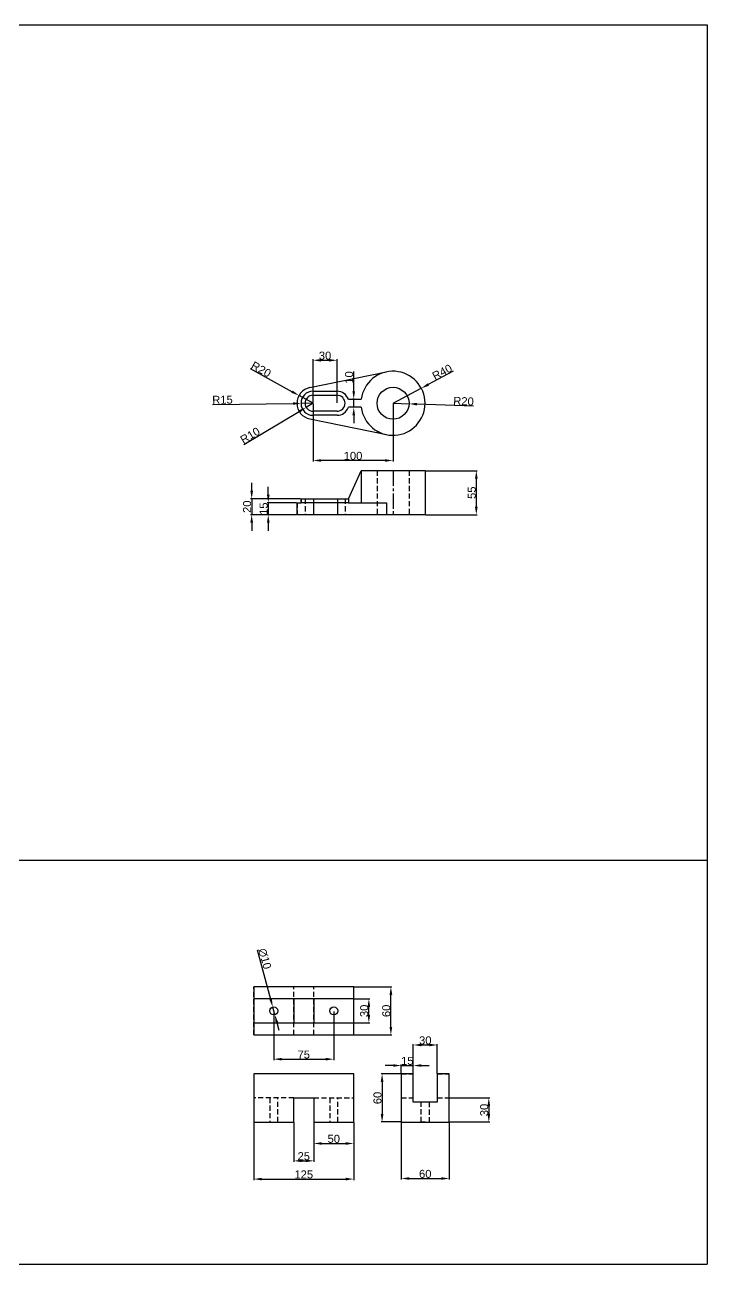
# Model space of a CAD drawing. Header units: millimetres. Extents: x 1502 to 8466, y 1784 to 3333.
# Drawn here: x 7613 to 8466, y 1784 to 3333 of the extents above; entities that cross this region are included whole.
import ezdxf

# ---------------------------------------------------------------- set-up
doc = ezdxf.new("R2010")
doc.units = ezdxf.units.MM
doc.linetypes.add('CENTER2', pattern=[28.575, 19.05, -3.175, 3.175, -3.175])
doc.linetypes.add('HIDDEN', pattern=[9.525, 6.35, -3.175])
for name, color, linetype in [('Centre', 3, 'CENTER2'), ('Dimension', 4, 'Continuous'), ('Hidden', 6, 'HIDDEN'), ('Object', 7, 'Continuous')]:
    doc.layers.add(name, color=color, linetype=linetype)
doc.styles.get("Standard").update_dxf_attribs({"font": 'arial.ttf'})
doc.dimstyles.new('ISO-25', dxfattribs={"dimtxt": 10, "dimasz": 10, "dimexe": 1.25, "dimexo": 0.625, "dimtad": 1, "dimtxsty": 'Standard', "dimcen": 2.5, "dimadec": 0, "dimazin": 0, "dimtfac": 1, "dimtmove": 0, "dimatfit": 3, "dimfxl": 1, "dimarcsym": 0})

# ---------------------------------------------------------------- blocks, each defined once
blk = doc.blocks.new('*D168')
at = {"layer": 'Defpoints', "color": 0, "transparency": 16777216}
for p in [(7953.3, 2735.7), (7917.3, 2720.7), (7953.3, 2720.7)]:
    blk.add_point(p, dxfattribs=at)
at = {"layer": 'Dimension', "color": 0, "lineweight": -2, "transparency": 16777216}
for p, q in [((7917.3, 2745.7), (7917.3, 2755.7)), ((7952.6, 2735.7), (7916.1, 2735.7)), ((7917.3, 2735.7), (7917.3, 2720.7)), ((7952.6, 2720.7), (7916.1, 2720.7)), ((7917.3, 2710.7), (7917.3, 2700.7))]:
    blk.add_line(p, q, dxfattribs=at)
at = {"layer": 'Dimension', "color": 0, "transparency": 16777216}
for points in [[(7915.7, 2745.7), (7919, 2745.7), (7917.3, 2735.7)], [(7915.7, 2710.7), (7919, 2710.7), (7917.3, 2720.7)]]:
    blk.add_solid(points, dxfattribs=at)
at = {"layer": 'Dimension', "color": 0, "transparency": 16777216, "insert": (7911.6, 2728.2), "char_height": 10, "attachment_point": 5, "rotation": 90}
blk.add_mtext('15', dxfattribs=at)
blk = doc.blocks.new('*D169')
at = {"layer": 'Defpoints', "color": 0, "transparency": 16777216}
for p in [(7958.3, 2740.7), (7896.6, 2720.7), (7953.3, 2720.7)]:
    blk.add_point(p, dxfattribs=at)
at = {"layer": 'Dimension', "color": 0, "lineweight": -2, "transparency": 16777216}
for p, q in [((7896.6, 2750.7), (7896.6, 2760.7)), ((7957.6, 2740.7), (7895.3, 2740.7)), ((7896.6, 2740.7), (7896.6, 2720.7)), ((7952.6, 2720.7), (7895.3, 2720.7)), ((7896.6, 2710.7), (7896.6, 2700.7))]:
    blk.add_line(p, q, dxfattribs=at)
at = {"layer": 'Dimension', "color": 0, "transparency": 16777216}
for points in [[(7894.9, 2750.7), (7898.3, 2750.7), (7896.6, 2740.7)], [(7894.9, 2710.7), (7898.3, 2710.7), (7896.6, 2720.7)]]:
    blk.add_solid(points, dxfattribs=at)
at = {"layer": 'Dimension', "color": 0, "transparency": 16777216, "insert": (7890.9, 2730.7), "char_height": 10, "attachment_point": 5, "rotation": 90}
blk.add_mtext('20', dxfattribs=at)
blk = doc.blocks.new('*D170')
at = {"layer": 'Defpoints', "color": 0, "transparency": 16777216}
for p in [(8113.3, 2775.7), (8113.3, 2720.7), (8177.4, 2720.7)]:
    blk.add_point(p, dxfattribs=at)
at = {"layer": 'Dimension', "color": 0, "lineweight": -2, "transparency": 16777216}
for p, q in [((8113.9, 2775.7), (8178.6, 2775.7)), ((8177.4, 2765.7), (8177.4, 2730.7)), ((8113.9, 2720.7), (8178.6, 2720.7))]:
    blk.add_line(p, q, dxfattribs=at)
at = {"layer": 'Dimension', "color": 0, "transparency": 16777216}
for points in [[(8175.7, 2765.7), (8179.1, 2765.7), (8177.4, 2775.7)], [(8175.7, 2730.7), (8179.1, 2730.7), (8177.4, 2720.7)]]:
    blk.add_solid(points, dxfattribs=at)
at = {"layer": 'Dimension', "color": 0, "transparency": 16777216, "insert": (8171.7, 2748.2), "char_height": 10, "attachment_point": 5, "rotation": 90}
blk.add_mtext('55', dxfattribs=at)
blk = doc.blocks.new('*D171')
at = {"layer": 'Defpoints', "color": 0, "transparency": 16777216}
for p in [(7973.3, 2859.9), (8073.3, 2859.9), (7973.3, 2788.5)]:
    blk.add_point(p, dxfattribs=at)
at = {"layer": 'Dimension', "color": 0, "lineweight": -2, "transparency": 16777216}
for p, q in [((7973.3, 2859.3), (7973.3, 2787.2)), ((8073.3, 2859.3), (8073.3, 2787.2)), ((8063.3, 2788.5), (7983.3, 2788.5))]:
    blk.add_line(p, q, dxfattribs=at)
at = {"layer": 'Dimension', "color": 0, "transparency": 16777216}
for points in [[(7983.3, 2790.1), (7983.3, 2786.8), (7973.3, 2788.5)], [(8063.3, 2790.1), (8063.3, 2786.8), (8073.3, 2788.5)]]:
    blk.add_solid(points, dxfattribs=at)
at = {"layer": 'Dimension', "color": 0, "transparency": 16777216, "insert": (8023.3, 2794.2), "char_height": 10, "attachment_point": 5}
blk.add_mtext('100', dxfattribs=at)
blk = doc.blocks.new('*D172')
at = {"layer": 'Defpoints', "color": 0, "transparency": 16777216}
for p in [(8003.3, 2913.7), (7973.3, 2859.9), (8003.3, 2859.9)]:
    blk.add_point(p, dxfattribs=at)
at = {"layer": 'Dimension', "color": 0, "lineweight": -2, "transparency": 16777216}
for p, q in [((7973.3, 2860.6), (7973.3, 2914.9)), ((7983.3, 2913.7), (7993.3, 2913.7)), ((8003.3, 2860.6), (8003.3, 2914.9))]:
    blk.add_line(p, q, dxfattribs=at)
at = {"layer": 'Dimension', "color": 0, "transparency": 16777216}
for points in [[(7983.3, 2915.3), (7983.3, 2912), (7973.3, 2913.7)], [(7993.3, 2915.3), (7993.3, 2912), (8003.3, 2913.7)]]:
    blk.add_solid(points, dxfattribs=at)
at = {"layer": 'Dimension', "color": 0, "transparency": 16777216, "insert": (7988.3, 2919.4), "char_height": 10, "attachment_point": 5}
blk.add_mtext('30', dxfattribs=at)
blk = doc.blocks.new('*D173')
at = {"layer": 'Defpoints', "color": 0, "transparency": 16777216}
for p in [(8024.2, 2864.9), (8025.5, 2864.9), (8025.5, 2854.9)]:
    blk.add_point(p, dxfattribs=at)
at = {"layer": 'Dimension', "color": 0, "lineweight": -2, "transparency": 16777216}
for p, q in [((8024.2, 2874.9), (8024.2, 2899.5)), ((8024.9, 2864.9), (8022.9, 2864.9)), ((8024.2, 2854.9), (8024.2, 2864.9)), ((8024.9, 2854.9), (8022.9, 2854.9)), ((8024.2, 2844.9), (8024.2, 2834.9))]:
    blk.add_line(p, q, dxfattribs=at)
at = {"layer": 'Dimension', "color": 0, "transparency": 16777216}
for points in [[(8022.5, 2874.9), (8025.8, 2874.9), (8024.2, 2864.9)], [(8022.5, 2844.9), (8025.8, 2844.9), (8024.2, 2854.9)]]:
    blk.add_solid(points, dxfattribs=at)
at = {"layer": 'Dimension', "color": 0, "transparency": 16777216, "insert": (8018.4, 2892.2), "char_height": 10, "attachment_point": 5, "rotation": 90}
blk.add_mtext('10', dxfattribs=at)
blk = doc.blocks.new('*D174')
at = {"layer": 'Defpoints', "color": 0, "transparency": 16777216}
for p in [(7955.8, 2869.6), (7973.3, 2859.9)]:
    blk.add_point(p, dxfattribs=at)
at = {"layer": 'Dimension', "color": 0, "lineweight": -2, "transparency": 16777216}
for p, q in [((7894.7, 2903.4), (7947, 2874.4)), ((7973.3, 2859.9), (7955.8, 2869.6))]:
    blk.add_line(p, q, dxfattribs=at)
at = {"layer": 'Dimension', "color": 0, "transparency": 16777216}
blk.add_solid([(7947.8, 2875.9), (7946.2, 2873), (7955.8, 2869.6)], dxfattribs=at)
at = {"layer": 'Dimension', "color": 0, "transparency": 16777216, "insert": (7908.4, 2902.3), "char_height": 10, "attachment_point": 5, "rotation": 331.0701}
blk.add_mtext('R20', dxfattribs=at)
blk = doc.blocks.new('*D175')
at = {"layer": 'Defpoints', "color": 0, "transparency": 16777216}
for p in [(7958.3, 2859.8), (7973.3, 2859.9)]:
    blk.add_point(p, dxfattribs=at)
at = {"layer": 'Dimension', "color": 0, "lineweight": -2, "transparency": 16777216}
for p, q in [((7847.5, 2858.4), (7948.3, 2859.6)), ((7973.3, 2859.9), (7958.3, 2859.8))]:
    blk.add_line(p, q, dxfattribs=at)
at = {"layer": 'Dimension', "color": 0, "transparency": 16777216}
blk.add_solid([(7948.3, 2861.3), (7948.3, 2858), (7958.3, 2859.8)], dxfattribs=at)
at = {"layer": 'Dimension', "color": 0, "transparency": 16777216, "insert": (7860.1, 2864.3), "char_height": 10, "attachment_point": 5, "rotation": 0.6837}
blk.add_mtext('R15', dxfattribs=at)
blk = doc.blocks.new('*D176')
at = {"layer": 'Defpoints', "color": 0, "transparency": 16777216}
for p in [(7964.7, 2854.8), (7973.3, 2859.9)]:
    blk.add_point(p, dxfattribs=at)
at = {"layer": 'Dimension', "color": 0, "lineweight": -2, "transparency": 16777216}
for p, q in [((7886.7, 2808.5), (7956.1, 2849.7)), ((7973.3, 2859.9), (7964.7, 2854.8))]:
    blk.add_line(p, q, dxfattribs=at)
at = {"layer": 'Dimension', "color": 0, "transparency": 16777216}
blk.add_solid([(7955.2, 2851.1), (7956.9, 2848.3), (7964.7, 2854.8)], dxfattribs=at)
at = {"layer": 'Dimension', "color": 0, "transparency": 16777216, "insert": (7894.6, 2819.8), "char_height": 10, "attachment_point": 5, "rotation": 30.7345}
blk.add_mtext('R10', dxfattribs=at)
blk = doc.blocks.new('*D177')
at = {"layer": 'Defpoints', "color": 0, "transparency": 16777216}
for p in [(8108.6, 2878.7), (8073.3, 2859.9)]:
    blk.add_point(p, dxfattribs=at)
at = {"layer": 'Dimension', "color": 0, "lineweight": -2, "transparency": 16777216}
for p, q in [((8148.4, 2899.9), (8117.4, 2883.4)), ((8073.3, 2859.9), (8108.6, 2878.7))]:
    blk.add_line(p, q, dxfattribs=at)
at = {"layer": 'Dimension', "color": 0, "transparency": 16777216}
blk.add_solid([(8116.6, 2884.9), (8118.2, 2881.9), (8108.6, 2878.7)], dxfattribs=at)
at = {"layer": 'Dimension', "color": 0, "transparency": 16777216, "insert": (8134.7, 2899), "char_height": 10, "attachment_point": 5, "rotation": 27.9716}
blk.add_mtext('R40', dxfattribs=at)
blk = doc.blocks.new('*D178')
at = {"layer": 'Defpoints', "color": 0, "transparency": 16777216}
for p in [(8073.3, 2859.9), (8093.3, 2859.2)]:
    blk.add_point(p, dxfattribs=at)
at = {"layer": 'Dimension', "color": 0, "lineweight": -2, "transparency": 16777216}
for p, q in [((8073.3, 2859.9), (8093.3, 2859.2)), ((8173.7, 2856.3), (8103.2, 2858.9))]:
    blk.add_line(p, q, dxfattribs=at)
at = {"layer": 'Dimension', "color": 0, "transparency": 16777216}
blk.add_solid([(8103.3, 2860.5), (8103.2, 2857.2), (8093.3, 2859.2)], dxfattribs=at)
at = {"layer": 'Dimension', "color": 0, "transparency": 16777216, "insert": (8161.4, 2862.5), "char_height": 10, "attachment_point": 5, "rotation": 357.9467}
blk.add_mtext('R20', dxfattribs=at)
blk = doc.blocks.new('*D352')
at = {"layer": 'Defpoints', "color": 0, "transparency": 16777216}
for p in [(7899.2, 1962), (8024.2, 1962), (8024.2, 1890.7)]:
    blk.add_point(p, dxfattribs=at)
at = {"layer": 'Dimension', "color": 0, "lineweight": -2, "transparency": 16777216}
for p, q in [((7899.2, 1961.3), (7899.2, 1889.4)), ((8024.2, 1961.3), (8024.2, 1889.4)), ((7909.2, 1890.7), (8014.2, 1890.7))]:
    blk.add_line(p, q, dxfattribs=at)
at = {"layer": 'Dimension', "color": 0, "transparency": 16777216}
for points in [[(7909.2, 1892.3), (7909.2, 1889), (7899.2, 1890.7)], [(8014.2, 1892.3), (8014.2, 1889), (8024.2, 1890.7)]]:
    blk.add_solid(points, dxfattribs=at)
at = {"layer": 'Dimension', "color": 0, "transparency": 16777216, "insert": (7961.7, 1896.4), "char_height": 10, "attachment_point": 5}
blk.add_mtext('125', dxfattribs=at)
blk = doc.blocks.new('*D353')
at = {"layer": 'Defpoints', "color": 0, "transparency": 16777216}
for p in [(7949.2, 1962), (7974.2, 1962), (7974.2, 1913.4)]:
    blk.add_point(p, dxfattribs=at)
at = {"layer": 'Dimension', "color": 0, "lineweight": -2, "transparency": 16777216}
for p, q in [((7949.2, 1961.3), (7949.2, 1912.2)), ((7974.2, 1961.3), (7974.2, 1912.2)), ((7959.2, 1913.4), (7964.2, 1913.4))]:
    blk.add_line(p, q, dxfattribs=at)
at = {"layer": 'Dimension', "color": 0, "transparency": 16777216}
for points in [[(7959.2, 1915.1), (7959.2, 1911.8), (7949.2, 1913.4)], [(7964.2, 1915.1), (7964.2, 1911.8), (7974.2, 1913.4)]]:
    blk.add_solid(points, dxfattribs=at)
at = {"layer": 'Dimension', "color": 0, "transparency": 16777216, "insert": (7961.7, 1919.2), "char_height": 10, "attachment_point": 5}
blk.add_mtext('25', dxfattribs=at)
blk = doc.blocks.new('*D354')
at = {"layer": 'Defpoints', "color": 0, "transparency": 16777216}
for p in [(7974.2, 1962), (8024.2, 1962), (8024.2, 1935.1)]:
    blk.add_point(p, dxfattribs=at)
at = {"layer": 'Dimension', "color": 0, "lineweight": -2, "transparency": 16777216}
for p, q in [((7974.2, 1961.3), (7974.2, 1933.9)), ((8024.2, 1961.3), (8024.2, 1933.9)), ((7984.2, 1935.1), (8014.2, 1935.1))]:
    blk.add_line(p, q, dxfattribs=at)
at = {"layer": 'Dimension', "color": 0, "transparency": 16777216}
for points in [[(7984.2, 1936.8), (7984.2, 1933.5), (7974.2, 1935.1)], [(8014.2, 1936.8), (8014.2, 1933.5), (8024.2, 1935.1)]]:
    blk.add_solid(points, dxfattribs=at)
at = {"layer": 'Dimension', "color": 0, "transparency": 16777216, "insert": (7999.2, 1940.9), "char_height": 10, "attachment_point": 5}
blk.add_mtext('50', dxfattribs=at)
blk = doc.blocks.new('*D355')
at = {"layer": 'Defpoints', "color": 0, "transparency": 16777216}
for p in [(8083.6, 2022), (8059.6, 1962), (8083.6, 1962)]:
    blk.add_point(p, dxfattribs=at)
at = {"layer": 'Dimension', "color": 0, "lineweight": -2, "transparency": 16777216}
for p, q in [((8083, 2022), (8058.4, 2022)), ((8059.6, 2012), (8059.6, 1972)), ((8083, 1962), (8058.4, 1962))]:
    blk.add_line(p, q, dxfattribs=at)
at = {"layer": 'Dimension', "color": 0, "transparency": 16777216}
for points in [[(8057.9, 2012), (8061.3, 2012), (8059.6, 2022)], [(8057.9, 1972), (8061.3, 1972), (8059.6, 1962)]]:
    blk.add_solid(points, dxfattribs=at)
at = {"layer": 'Dimension', "color": 0, "transparency": 16777216, "insert": (8053.9, 1992), "char_height": 10, "attachment_point": 5, "rotation": 90}
blk.add_mtext('60', dxfattribs=at)
blk = doc.blocks.new('*D356')
at = {"layer": 'Defpoints', "color": 0, "transparency": 16777216}
for p in [(8098.6, 2032.5), (8083.6, 2022), (8098.6, 2022)]:
    blk.add_point(p, dxfattribs=at)
at = {"layer": 'Dimension', "color": 0, "lineweight": -2, "transparency": 16777216}
for p, q in [((8073.6, 2032.5), (8063.6, 2032.5)), ((8083.6, 2022.6), (8083.6, 2033.8)), ((8083.6, 2032.5), (8098.6, 2032.5)), ((8098.6, 2022.6), (8098.6, 2033.8)), ((8108.6, 2032.5), (8118.6, 2032.5))]:
    blk.add_line(p, q, dxfattribs=at)
at = {"layer": 'Dimension', "color": 0, "transparency": 16777216}
for points in [[(8073.6, 2034.2), (8073.6, 2030.9), (8083.6, 2032.5)], [(8108.6, 2034.2), (8108.6, 2030.9), (8098.6, 2032.5)]]:
    blk.add_solid(points, dxfattribs=at)
at = {"layer": 'Dimension', "color": 0, "transparency": 16777216, "insert": (8091.1, 2038.3), "char_height": 10, "attachment_point": 5}
blk.add_mtext('15', dxfattribs=at)
blk = doc.blocks.new('*D357')
at = {"layer": 'Defpoints', "color": 0, "transparency": 16777216}
for p in [(8128.6, 2058.2), (8098.6, 2022), (8128.6, 2022)]:
    blk.add_point(p, dxfattribs=at)
at = {"layer": 'Dimension', "color": 0, "lineweight": -2, "transparency": 16777216}
for p, q in [((8098.6, 2022.6), (8098.6, 2059.4)), ((8108.6, 2058.2), (8118.6, 2058.2)), ((8128.6, 2022.6), (8128.6, 2059.4))]:
    blk.add_line(p, q, dxfattribs=at)
at = {"layer": 'Dimension', "color": 0, "transparency": 16777216}
for points in [[(8108.6, 2059.8), (8108.6, 2056.5), (8098.6, 2058.2)], [(8118.6, 2059.8), (8118.6, 2056.5), (8128.6, 2058.2)]]:
    blk.add_solid(points, dxfattribs=at)
at = {"layer": 'Dimension', "color": 0, "transparency": 16777216, "insert": (8113.6, 2063.9), "char_height": 10, "attachment_point": 5}
blk.add_mtext('30', dxfattribs=at)
blk = doc.blocks.new('*D358')
at = {"layer": 'Defpoints', "color": 0, "transparency": 16777216}
for p in [(8143.6, 1992), (8143.6, 1962), (8193, 1962)]:
    blk.add_point(p, dxfattribs=at)
at = {"layer": 'Dimension', "color": 0, "lineweight": -2, "transparency": 16777216}
for p, q in [((8144.2, 1992), (8194.3, 1992)), ((8193, 1982), (8193, 1972)), ((8144.2, 1962), (8194.3, 1962))]:
    blk.add_line(p, q, dxfattribs=at)
at = {"layer": 'Dimension', "color": 0, "transparency": 16777216}
for points in [[(8191.3, 1982), (8194.7, 1982), (8193, 1992)], [(8191.3, 1972), (8194.7, 1972), (8193, 1962)]]:
    blk.add_solid(points, dxfattribs=at)
at = {"layer": 'Dimension', "color": 0, "transparency": 16777216, "insert": (8187.3, 1977), "char_height": 10, "attachment_point": 5, "rotation": 90}
blk.add_mtext('30', dxfattribs=at)
blk = doc.blocks.new('*D351')
at = {"layer": 'Defpoints', "color": 0, "transparency": 16777216}
for p in [(8083.6, 1962), (8143.6, 1962), (8143.6, 1891.4)]:
    blk.add_point(p, dxfattribs=at)
at = {"layer": 'Dimension', "color": 0, "lineweight": -2, "transparency": 16777216}
for p, q in [((8083.6, 1961.3), (8083.6, 1890.1)), ((8143.6, 1961.3), (8143.6, 1890.1)), ((8093.6, 1891.4), (8133.6, 1891.4))]:
    blk.add_line(p, q, dxfattribs=at)
at = {"layer": 'Dimension', "color": 0, "transparency": 16777216}
for points in [[(8093.6, 1893), (8093.6, 1889.7), (8083.6, 1891.4)], [(8133.6, 1893), (8133.6, 1889.7), (8143.6, 1891.4)]]:
    blk.add_solid(points, dxfattribs=at)
at = {"layer": 'Dimension', "color": 0, "transparency": 16777216, "insert": (8113.6, 1897.1), "char_height": 10, "attachment_point": 5}
blk.add_mtext('60', dxfattribs=at)
blk = doc.blocks.new('*D359')
at = {"layer": 'Defpoints', "color": 0, "transparency": 16777216}
for p in [(7924.2, 2100.8), (7999.2, 2100.8), (7999.2, 2040.5)]:
    blk.add_point(p, dxfattribs=at)
at = {"layer": 'Dimension', "color": 0, "lineweight": -2, "transparency": 16777216}
for p, q in [((7924.2, 2100.2), (7924.2, 2039.2)), ((7999.2, 2100.2), (7999.2, 2039.2)), ((7934.2, 2040.5), (7989.2, 2040.5))]:
    blk.add_line(p, q, dxfattribs=at)
at = {"layer": 'Dimension', "color": 0, "transparency": 16777216}
for points in [[(7934.2, 2042.1), (7934.2, 2038.8), (7924.2, 2040.5)], [(7989.2, 2042.1), (7989.2, 2038.8), (7999.2, 2040.5)]]:
    blk.add_solid(points, dxfattribs=at)
at = {"layer": 'Dimension', "color": 0, "transparency": 16777216, "insert": (7961.7, 2046.2), "char_height": 10, "attachment_point": 5}
blk.add_mtext('75', dxfattribs=at)
blk = doc.blocks.new('*D360')
at = {"layer": 'Defpoints', "color": 0, "transparency": 16777216}
for p in [(8024.2, 2115.8), (8043.1, 2115.8), (8024.2, 2085.8)]:
    blk.add_point(p, dxfattribs=at)
at = {"layer": 'Dimension', "color": 0, "lineweight": -2, "transparency": 16777216}
for p, q in [((8024.9, 2115.8), (8044.3, 2115.8)), ((8043.1, 2095.8), (8043.1, 2105.8)), ((8024.9, 2085.8), (8044.3, 2085.8))]:
    blk.add_line(p, q, dxfattribs=at)
at = {"layer": 'Dimension', "color": 0, "transparency": 16777216}
for points in [[(8041.4, 2105.8), (8044.7, 2105.8), (8043.1, 2115.8)], [(8041.4, 2095.8), (8044.7, 2095.8), (8043.1, 2085.8)]]:
    blk.add_solid(points, dxfattribs=at)
at = {"layer": 'Dimension', "color": 0, "transparency": 16777216, "insert": (8037.3, 2100.8), "char_height": 10, "attachment_point": 5, "rotation": 90}
blk.add_mtext('30', dxfattribs=at)
blk = doc.blocks.new('*D361')
at = {"layer": 'Defpoints', "color": 0, "transparency": 16777216}
for p in [(8024.2, 2130.8), (8070.6, 2130.8), (8024.2, 2070.8)]:
    blk.add_point(p, dxfattribs=at)
at = {"layer": 'Dimension', "color": 0, "lineweight": -2, "transparency": 16777216}
for p, q in [((8024.9, 2130.8), (8071.9, 2130.8)), ((8070.6, 2080.8), (8070.6, 2120.8)), ((8024.9, 2070.8), (8071.9, 2070.8))]:
    blk.add_line(p, q, dxfattribs=at)
at = {"layer": 'Dimension', "color": 0, "transparency": 16777216}
for points in [[(8068.9, 2120.8), (8072.3, 2120.8), (8070.6, 2130.8)], [(8068.9, 2080.8), (8072.3, 2080.8), (8070.6, 2070.8)]]:
    blk.add_solid(points, dxfattribs=at)
at = {"layer": 'Dimension', "color": 0, "transparency": 16777216, "insert": (8064.9, 2100.8), "char_height": 10, "attachment_point": 5, "rotation": 90}
blk.add_mtext('60', dxfattribs=at)
blk = doc.blocks.new('*D362')
at = {"layer": 'Defpoints', "color": 0, "transparency": 16777216}
for p in [(7922.9, 2105.6), (7925.5, 2096)]:
    blk.add_point(p, dxfattribs=at)
at = {"layer": 'Dimension', "color": 0, "lineweight": -2, "transparency": 16777216}
for p, q in [((7903.6, 2177.2), (7920.3, 2115.3)), ((7925.5, 2096), (7922.9, 2105.6)), ((7928.1, 2086.3), (7930.7, 2076.7))]:
    blk.add_line(p, q, dxfattribs=at)
at = {"layer": 'Dimension', "color": 0, "transparency": 16777216}
for points in [[(7921.9, 2115.7), (7918.7, 2114.9), (7922.9, 2105.6)], [(7929.7, 2086.8), (7926.5, 2085.9), (7925.5, 2096)]]:
    blk.add_solid(points, dxfattribs=at)
at = {"layer": 'Dimension', "color": 0, "transparency": 16777216, "insert": (7912.9, 2166), "char_height": 10, "attachment_point": 5, "rotation": 285.1028}
blk.add_mtext('∅10', dxfattribs=at)

msp = doc.modelspace()

# ---------------------------------------------------------------- linework, layer by layer
for p, q in [((1502.093, 3332.818), (8466.035, 3332.818)), ((1502.093, 2289.11), (8466.035, 2289.11)), ((1502.093, 1784.298), (8466.035, 1784.298))]:
    msp.add_line(p, q)
msp.add_lwpolyline([(8466.035, 3332.818), (8466.035, 1784.298)])
at = {"layer": 'Centre'}
for p, q in [((8073.425, 2775.736), (8073.425, 2720.736)), ((7973.754, 2740.736), (7973.754, 2720.736)), ((8003.86, 2740.736), (8003.86, 2720.736))]:
    msp.add_line(p, q, dxfattribs=at)
at = {"layer": 'Hidden'}
for p, q in [((8053.269, 2825.291), (8053.269, 2823.19)), ((8033.582, 2775.736), (8033.582, 2735.736)), ((8053.269, 2775.736), (8053.269, 2720.736)), ((8093.269, 2775.736), (8093.269, 2720.736)), ((8113.269, 2775.736), (8113.269, 2720.736)), ((7953.269, 2735.736), (7953.269, 2720.736)), ((7958.269, 2740.736), (7958.269, 2735.736)), ((7963.269, 2740.736), (7963.269, 2720.736)), ((8013.269, 2740.736), (8013.269, 2720.736)), ((8017.411, 2740.736), (8017.411, 2735.736)), ((7899.232, 2070.809), (7899.232, 2130.809)), ((7949.232, 2070.809), (7949.232, 2130.809)), ((7974.232, 2070.809), (7974.232, 2130.809)), ((8024.232, 2070.809), (8024.232, 2130.809)), ((8083.618, 2021.962), (8098.618, 2021.962)), ((8128.618, 2021.962), (8143.618, 2021.962)), ((7949.232, 1991.962), (7899.232, 1991.962)), ((7919.232, 1991.962), (7919.232, 1961.962)), ((7929.232, 1961.962), (7929.232, 1991.962)), ((7974.232, 1991.962), (8024.232, 1991.962)), ((7994.232, 1991.962), (7994.232, 1961.962)), ((8004.232, 1961.962), (8004.232, 1991.962)), ((8083.618, 1991.962), (8098.618, 1991.962)), ((8108.618, 1961.962), (8108.618, 1986.962)), ((8118.618, 1986.962), (8118.618, 1961.962)), ((8128.618, 1991.962), (8143.618, 1991.962)), ((7919.232, 1961.962), (7929.232, 1961.962)), ((7994.232, 1961.962), (8004.232, 1961.962)), ((8083.618, 1961.962), (8143.618, 1961.962))]:
    msp.add_line(p, q, dxfattribs=at)
at = {"layer": 'Object'}
for p, q in [((7969.269, 2879.528), (8065.269, 2899.124)), ((7973.269, 2874.932), (8003.269, 2874.932)), ((7973.269, 2869.932), (8003.269, 2869.932)), ((8017.411, 2864.932), (8033.582, 2864.932)), ((8003.269, 2849.932), (7973.269, 2849.932)), ((8033.582, 2854.932), (8017.411, 2854.932)), ((7969.269, 2840.336), (8065.269, 2820.74)), ((8003.269, 2844.932), (7973.269, 2844.932)), ((8017.411, 2740.736), (8033.582, 2775.736)), ((8113.269, 2775.736), (8033.582, 2775.736)), ((8033.582, 2775.736), (8033.582, 2735.736)), ((8113.269, 2775.736), (8113.269, 2720.736)), ((7953.269, 2720.736), (7953.269, 2735.736)), ((7953.269, 2735.736), (7958.269, 2735.736)), ((7958.269, 2735.736), (7958.269, 2740.736)), ((7958.269, 2740.736), (8017.411, 2740.736)), ((8017.411, 2735.736), (7958.269, 2735.736)), ((8017.411, 2740.736), (8017.411, 2735.736)), ((8017.411, 2735.736), (8033.582, 2735.736)), ((8033.582, 2735.736), (8065.269, 2735.736)), ((8065.269, 2735.736), (8065.269, 2720.736)), ((8113.269, 2720.736), (7953.269, 2720.736)), ((8024.232, 2130.809), (7899.232, 2130.809)), ((7899.232, 2130.809), (7899.232, 2070.809)), ((8024.232, 2070.809), (8024.232, 2130.809)), ((8024.232, 2115.809), (7899.232, 2115.809)), ((7949.232, 2115.809), (7949.232, 2085.809)), ((7974.232, 2115.809), (7974.232, 2085.809)), ((8024.232, 2085.809), (8024.232, 2115.809)), ((7899.232, 2100.809), (7899.232, 2085.809)), ((7899.232, 2085.809), (8024.232, 2085.809)), ((7899.232, 2070.809), (8024.232, 2070.809)), ((8024.232, 2021.962), (7899.232, 2021.962)), ((7899.232, 2021.962), (7899.232, 1961.962)), ((8024.232, 1961.962), (8024.232, 2021.962)), ((8083.618, 2021.962), (8083.618, 1961.962)), ((8098.618, 2021.962), (8083.618, 2021.962)), ((8098.618, 1986.962), (8098.618, 2021.962)), ((8143.618, 2021.962), (8128.618, 2021.962)), ((8128.618, 2021.962), (8128.618, 1986.962)), ((8143.618, 1961.962), (8143.618, 2021.962)), ((7949.232, 1961.962), (7949.232, 1991.962)), ((7949.232, 1991.962), (7974.232, 1991.962)), ((7974.232, 1991.962), (7974.232, 1961.962)), ((8128.618, 1986.962), (8098.618, 1986.962)), ((7899.232, 1961.962), (7949.232, 1961.962)), ((7974.232, 1961.962), (8024.232, 1961.962)), ((8083.618, 1961.962), (8143.618, 1961.962)), ((8113.618, 1961.962), (8108.618, 1961.962))]:
    msp.add_line(p, q, dxfattribs=at)
for centre, radius in [((8073.269, 2859.932), 20), ((7924.232, 2100.809), 5), ((7999.232, 2100.809), 5)]:
    msp.add_circle(centre, radius, dxfattribs=at)
for centre, radius, start, end in [((8073.269, 2859.932), 40, 187.180756, 172.819244), ((7973.269, 2859.932), 20, 101.536959, 258.463041), ((7973.269, 2859.932), 15, 90, 270), ((7973.269, 2859.932), 10, 90, 270), ((8003.269, 2859.932), 15, 19.471221, 90), ((8003.269, 2859.932), 10, 270, 90), ((8003.269, 2859.932), 15, 270, 340.528779)]:
    msp.add_arc(centre, radius, start, end, dxfattribs=at)

# ---------------------------------------------------------------- dimensions: what is measured, and where the dimension line sits
at = {"layer": 'Dimension'}
for center, mpoint, picture, middle in [((7973.269, 2859.932), (7955.764, 2869.607), '*D174', (7905.652, 2897.305)), ((7973.269, 2859.932), (7958.27, 2859.753), '*D175', (7860.138, 2858.582)), ((8073.269, 2859.932), (8093.256, 2859.216), '*D178', (8161.162, 2856.781)), ((7973.269, 2859.932), (7964.673, 2854.822), '*D176', (7897.54, 2814.906))]:
    dim = msp.add_radius_dim(center=center, mpoint=mpoint, dimstyle='ISO-25', dxfattribs=at)
    dim.commit()
    dim.dimension.update_dxf_attribs({"geometry": picture, "text_midpoint": middle, "dimtype": 164})
for base, p1, p2, picture, middle in [((8003.269, 2913.659), (7973.269, 2859.932), (8003.269, 2859.932), '*D172', (7988.269, 2919.393)), ((7973.269, 2788.473), (8073.269, 2859.932), (7973.269, 2859.932), '*D171', (8023.269, 2794.204)), ((7999.232, 2040.479), (7924.232, 2100.809), (7999.232, 2100.809), '*D359', (7961.732, 2046.189)), ((8128.618, 2058.161), (8098.618, 2021.962), (8128.618, 2021.962), '*D357', (8113.618, 2063.895)), ((8098.618, 2032.529), (8083.618, 2021.962), (8098.618, 2021.962), '*D356', (8091.118, 2038.26)), ((8024.232, 1890.678), (7899.232, 1961.962), (8024.232, 1961.962), '*D352', (7961.732, 1896.408)), ((7974.232, 1913.439), (7949.232, 1961.962), (7974.232, 1961.962), '*D353', (7961.732, 1919.17)), ((8024.232, 1935.128), (7974.232, 1961.962), (8024.232, 1961.962), '*D354', (7999.232, 1940.858)), ((8143.618, 1891.356), (8083.618, 1961.962), (8143.618, 1961.962), '*D351', (8113.618, 1897.087))]:
    dim = msp.add_linear_dim(base=base, p1=p1, p2=p2, dimstyle='ISO-25', dxfattribs=at)
    dim.commit()
    dim.dimension.update_dxf_attribs({"geometry": picture, "text_midpoint": middle})
for base, p1, p2, picture, middle in [((8024.169, 2864.932), (8025.496, 2854.932), (8025.496, 2864.932), '*D173', (8018.438, 2892.232)), ((8177.398, 2720.736), (8113.269, 2775.736), (8113.269, 2720.736), '*D170', (8171.688, 2748.236)), ((7896.588, 2720.736), (7958.269, 2740.736), (7953.269, 2720.736), '*D169', (7890.857, 2730.736)), ((7917.336, 2720.736), (7953.269, 2735.736), (7953.269, 2720.736), '*D168', (7911.605, 2728.236)), ((8070.6, 2130.809), (8024.232, 2070.809), (8024.232, 2130.809), '*D361', (8064.87, 2100.809)), ((8043.078, 2115.809), (8024.232, 2085.809), (8024.232, 2115.809), '*D360', (8037.344, 2100.809)), ((8059.604, 1961.962), (8083.618, 2021.962), (8083.618, 1961.962), '*D355', (8053.874, 1991.962)), ((8193, 1961.962), (8143.618, 1991.962), (8143.618, 1961.962), '*D358', (8187.266, 1976.962))]:
    dim = msp.add_linear_dim(base=base, p1=p1, p2=p2, angle=90, dimstyle='ISO-25', dxfattribs=at)
    dim.commit()
    dim.dimension.update_dxf_attribs({"geometry": picture, "text_midpoint": middle})
dim = msp.add_radius_dim(center=(8073.269, 2859.932), mpoint=(8108.596, 2878.694), dimstyle='ISO-25', dxfattribs=at)
dim.commit()
dim.dimension.update_dxf_attribs({"geometry": '*D177', "text_midpoint": (8134.66, 2899.024)})
dim = msp.add_diameter_dim_2p(p1=(7925.535, 2095.982), p2=(7922.929, 2105.637), dimstyle='ISO-25', dxfattribs=at)
dim.commit()
dim.dimension.update_dxf_attribs({"geometry": '*D362', "text_midpoint": (7907.064, 2164.425), "dimtype": 163})

doc.saveas('drawing.dxf')
